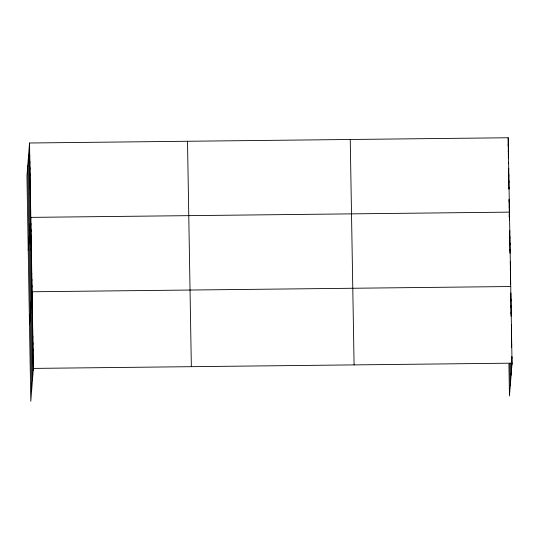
<?xml version="1.0" encoding="UTF-8"?>
<svg xmlns="http://www.w3.org/2000/svg" width="539" height="539" viewBox="0 0 539 539"><rect width="100%" height="100%" fill="white"/><g stroke="black" fill="none" stroke-linecap="round" stroke-linejoin="round"><path stroke-width="0.81" d="M29.537 142.997L26.95 175.835L30.797 401.245L33.384 368.406L29.537 142.997L508.203 137.755L512.05 363.165L509.463 396.003L508.917 364.074M29.504 150.96L29.638 149.195M29.605 157.159L29.746 155.394M29.712 163.357L29.854 161.592M29.82 169.556L29.955 167.791M29.928 175.754L30.063 173.989M30.029 181.953L30.171 180.188M30.137 188.151L30.278 186.386M30.245 194.35L30.379 192.585M30.346 200.548L30.487 198.783M30.454 206.747L30.595 204.982M30.561 212.945L30.696 211.18M28.223 250.224L30.804 217.379L509.47 212.137L509.106 216.752M30.77 225.342L30.912 223.577M30.878 231.541L31.019 229.776M30.986 237.746L31.121 235.974M31.087 243.945L31.228 242.173M31.195 250.143L31.336 248.371M31.302 256.342L31.437 254.57M31.41 262.54L31.545 260.768M31.511 268.739L31.653 266.973M31.619 274.937L31.761 273.172M31.727 281.136L31.862 279.37M31.828 287.334L31.969 285.569M29.49 324.606L32.077 291.767L510.743 286.526M32.044 299.92L32.185 298.155M32.151 306.307L32.293 304.542M32.266 312.694L32.401 310.922M32.374 319.081L32.508 317.309M32.481 325.468L32.623 323.696M32.589 331.849L32.731 330.084M32.697 338.236L32.839 336.471M32.812 344.623L32.946 342.858M32.919 351.01L33.054 349.245M33.027 357.397L33.169 355.632M33.135 363.785L33.277 362.019M508.203 137.755L508.378 158.116L508.52 156.35M508.169 145.719L508.304 143.953M508.27 151.917L508.412 150.152M508.533 163.728L508.627 162.549M508.594 170.513L508.728 168.747M508.695 176.711L508.836 174.946M508.803 182.91L508.944 181.144M509.045 187.343L508.91 189.108L508.553 168.188M509.119 201.505L509.261 199.74M509.227 207.704L509.368 205.938M509.577 218.335L509.436 220.101L509.079 199.181M509.651 232.498L509.786 230.732M509.753 238.703L509.894 236.931M509.86 244.901L510.002 243.129M509.968 251.1L510.103 249.328M510.318 261.725L510.534 284.417M510.285 269.695L510.426 267.93M510.393 275.894L510.527 274.129M510.494 282.092L510.635 280.327M510.851 292.913L511.08 316.231M510.817 301.065L510.959 299.293M510.932 307.452L511.066 305.68M511.039 313.839L511.181 312.068M511.396 324.842L511.612 347.365M511.363 332.994L511.504 331.229M511.477 339.381L511.612 337.616M511.585 345.769L511.72 344.003M511.801 358.543L511.942 356.778M33.384 368.406L512.05 363.165M509.624 230.948L510.009 253.424M511.774 356.946L511.909 364.93M510.898 363.212L511.107 375.184M509.887 363.394L510.271 385.749M350.242 139.48L354.089 364.89M187.498 141.265L191.345 366.675M29.396 144.762L33.243 370.172M28.587 155.016L32.441 380.426M27.759 165.581L31.606 390.991"/></g></svg>
